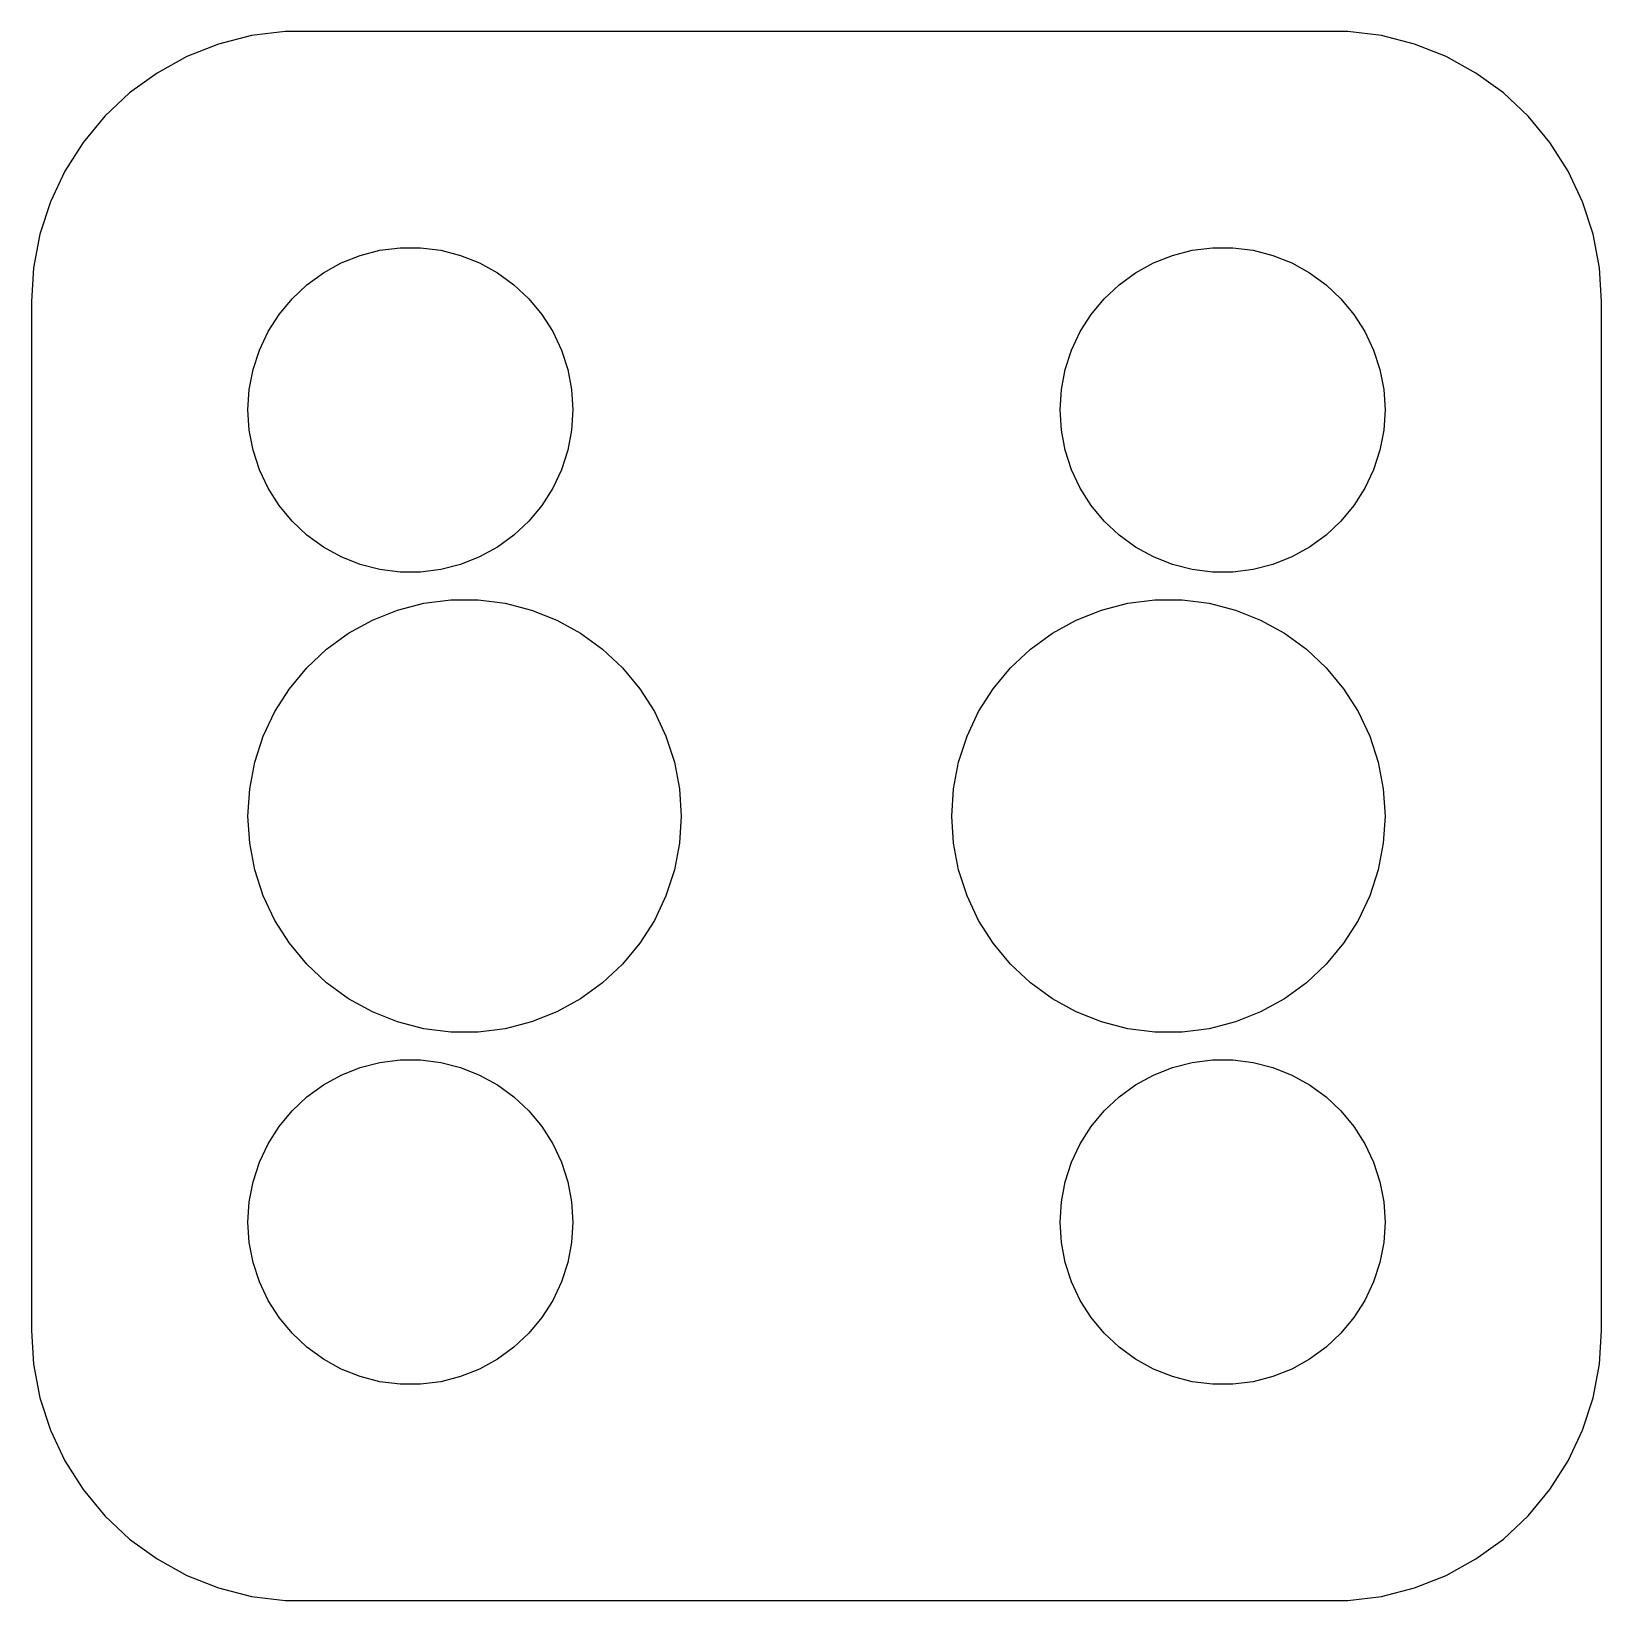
# Model space of a CAD drawing. Header units: metres. Extents: x -14.5 to 14.5, y -14.5 to 14.5.
import ezdxf

# ---------------------------------------------------------------- set-up
doc = ezdxf.new("R2010")
doc.units = ezdxf.units.M

msp = doc.modelspace()

# ---------------------------------------------------------------- linework, layer by layer
for p, q in [((-11.0451, 14.2553), (-11.6289, 14.0241)), ((-10.4369, 14.4114), (-11.0451, 14.2553)), ((-9.81395, 14.4901), (-10.4369, 14.4114)), ((9.81395, 14.4901), (-9.81395, 14.4901)), ((10.4369, 14.4114), (9.81395, 14.4901)), ((11.0451, 14.2553), (10.4369, 14.4114)), ((11.6289, 14.0241), (11.0451, 14.2553)), ((-11.6289, 14.0241), (-12.1791, 13.7216)), ((12.1791, 13.7216), (11.6289, 14.0241)), ((-12.1791, 13.7216), (-12.6871, 13.3526)), ((12.6871, 13.3526), (12.1791, 13.7216)), ((-12.6871, 13.3526), (-13.1448, 12.9227)), ((13.1448, 12.9227), (12.6871, 13.3526)), ((-13.1448, 12.9227), (-13.5451, 12.4389)), ((13.5451, 12.4389), (13.1448, 12.9227)), ((-13.5451, 12.4389), (-13.8815, 11.9088)), ((13.8815, 11.9088), (13.5451, 12.4389)), ((-13.8815, 11.9088), (-14.1489, 11.3406)), ((14.1489, 11.3406), (13.8815, 11.9088)), ((-14.1489, 11.3406), (-14.3429, 10.7434)), ((14.3429, 10.7434), (14.1489, 11.3406)), ((-14.3429, 10.7434), (-14.4606, 10.1267)), ((14.4606, 10.1267), (14.3429, 10.7434)), ((-8.42705, 10.3532), (-8.06213, 10.4469)), ((-8.06213, 10.4469), (-7.68837, 10.4941)), ((-7.68837, 10.4941), (-7.31161, 10.4941)), ((-7.31161, 10.4941), (-6.93785, 10.4469)), ((-6.93785, 10.4469), (-6.57294, 10.3532)), ((6.57294, 10.3532), (6.93785, 10.4469)), ((6.93785, 10.4469), (7.31161, 10.4941)), ((7.31161, 10.4941), (7.68837, 10.4941)), ((7.68837, 10.4941), (8.06213, 10.4469)), ((8.06213, 10.4469), (8.42705, 10.3532)), ((-9.10747, 10.033), (-8.77733, 10.2145)), ((-8.77733, 10.2145), (-8.42705, 10.3532)), ((-6.57294, 10.3532), (-6.22266, 10.2145)), ((-6.22266, 10.2145), (-5.89252, 10.033)), ((5.89252, 10.033), (6.22266, 10.2145)), ((6.22266, 10.2145), (6.57294, 10.3532)), ((8.42705, 10.3532), (8.77733, 10.2145)), ((8.77733, 10.2145), (9.10747, 10.033)), ((-14.4606, 10.1267), (-14.5, 9.5)), ((-9.41226, 9.81154), (-9.10747, 10.033)), ((-5.89252, 10.033), (-5.58772, 9.81154)), ((5.58772, 9.81154), (5.89252, 10.033)), ((9.10747, 10.033), (9.41226, 9.81154)), ((14.5, 9.5), (14.4606, 10.1267)), ((-9.6869, 9.55363), (-9.41226, 9.81154)), ((-5.58772, 9.81154), (-5.31308, 9.55363)), ((5.31308, 9.55363), (5.58772, 9.81154)), ((9.41226, 9.81154), (9.6869, 9.55363)), ((-14.5, 9.5), (-14.5, -9.5)), ((-9.92705, 9.26335), (-9.6869, 9.55363)), ((-5.31308, 9.55363), (-5.07294, 9.26335)), ((5.07294, 9.26335), (5.31308, 9.55363)), ((9.6869, 9.55363), (9.92705, 9.26335)), ((14.5, -9.5), (14.5, 9.5)), ((-10.1289, 8.94525), (-9.92705, 9.26335)), ((-5.07294, 9.26335), (-4.87108, 8.94525)), ((4.87108, 8.94525), (5.07294, 9.26335)), ((9.92705, 9.26335), (10.1289, 8.94525)), ((-10.2893, 8.60437), (-10.1289, 8.94525)), ((-4.87108, 8.94525), (-4.71066, 8.60437)), ((4.71066, 8.60437), (4.87108, 8.94525)), ((10.1289, 8.94525), (10.2893, 8.60437)), ((-10.4057, 8.24606), (-10.2893, 8.60437)), ((-4.71066, 8.60437), (-4.59424, 8.24606)), ((4.59424, 8.24606), (4.71066, 8.60437)), ((10.2893, 8.60437), (10.4057, 8.24606)), ((-10.4763, 7.87599), (-10.4057, 8.24606)), ((-4.59424, 8.24606), (-4.52365, 7.87599)), ((4.52365, 7.87599), (4.59424, 8.24606)), ((10.4057, 8.24606), (10.4763, 7.87599)), ((-10.5, 7.5), (-10.4763, 7.87599)), ((-4.52365, 7.87599), (-4.5, 7.5)), ((4.5, 7.5), (4.52365, 7.87599)), ((10.4763, 7.87599), (10.5, 7.5)), ((-10.4763, 7.12399), (-10.5, 7.5)), ((-4.5, 7.5), (-4.52365, 7.12399)), ((4.52365, 7.12399), (4.5, 7.5)), ((10.5, 7.5), (10.4763, 7.12399)), ((-10.4057, 6.75392), (-10.4763, 7.12399)), ((-4.52365, 7.12399), (-4.59424, 6.75392)), ((4.59424, 6.75392), (4.52365, 7.12399)), ((10.4763, 7.12399), (10.4057, 6.75392)), ((-10.2893, 6.39561), (-10.4057, 6.75392)), ((-4.59424, 6.75392), (-4.71066, 6.39561)), ((4.71066, 6.39561), (4.59424, 6.75392)), ((10.4057, 6.75392), (10.2893, 6.39561)), ((-10.1289, 6.05473), (-10.2893, 6.39561)), ((-4.71066, 6.39561), (-4.87108, 6.05473)), ((4.87108, 6.05473), (4.71066, 6.39561)), ((10.2893, 6.39561), (10.1289, 6.05473)), ((-9.92705, 5.73663), (-10.1289, 6.05473)), ((-4.87108, 6.05473), (-5.07294, 5.73663)), ((5.07294, 5.73663), (4.87108, 6.05473)), ((10.1289, 6.05473), (9.92705, 5.73663)), ((-9.6869, 5.44635), (-9.92705, 5.73663)), ((-5.07294, 5.73663), (-5.31308, 5.44635)), ((5.31308, 5.44635), (5.07294, 5.73663)), ((9.92705, 5.73663), (9.6869, 5.44635)), ((-9.41226, 5.18845), (-9.6869, 5.44635)), ((-5.31308, 5.44635), (-5.58772, 5.18845)), ((5.58772, 5.18845), (5.31308, 5.44635)), ((9.6869, 5.44635), (9.41226, 5.18845)), ((-9.10747, 4.96701), (-9.41226, 5.18845)), ((-8.77733, 4.78551), (-9.10747, 4.96701)), ((-5.89252, 4.96701), (-6.22266, 4.78551)), ((-5.58772, 5.18845), (-5.89252, 4.96701)), ((5.89252, 4.96701), (5.58772, 5.18845)), ((6.22266, 4.78551), (5.89252, 4.96701)), ((9.10747, 4.96701), (8.77733, 4.78551)), ((9.41226, 5.18845), (9.10747, 4.96701)), ((-8.42705, 4.64682), (-8.77733, 4.78551)), ((-8.06213, 4.55313), (-8.42705, 4.64682)), ((-6.57294, 4.64682), (-6.93785, 4.55313)), ((-6.22266, 4.78551), (-6.57294, 4.64682)), ((6.57294, 4.64682), (6.22266, 4.78551)), ((6.93785, 4.55313), (6.57294, 4.64682)), ((8.42705, 4.64682), (8.06213, 4.55313)), ((8.77733, 4.78551), (8.42705, 4.64682)), ((-7.68837, 4.50591), (-8.06213, 4.55313)), ((-7.31161, 4.50591), (-7.68837, 4.50591)), ((-6.93785, 4.55313), (-7.31161, 4.50591)), ((7.31161, 4.50591), (6.93785, 4.55313)), ((7.68837, 4.50591), (7.31161, 4.50591)), ((8.06213, 4.55313), (7.68837, 4.50591)), ((-8.20311, 3.61929), (-7.73605, 3.80421)), ((-7.73605, 3.80421), (-7.24951, 3.92914)), ((-7.24951, 3.92914), (-6.75116, 3.9921)), ((-6.75116, 3.9921), (-6.24883, 3.9921)), ((-6.24883, 3.9921), (-5.75047, 3.92914)), ((-5.75047, 3.92914), (-5.26393, 3.80421)), ((-5.26393, 3.80421), (-4.79688, 3.61929)), ((4.79688, 3.61929), (5.26393, 3.80421)), ((5.26393, 3.80421), (5.75047, 3.92914)), ((5.75047, 3.92914), (6.24883, 3.9921)), ((6.24883, 3.9921), (6.75116, 3.9921)), ((6.75116, 3.9921), (7.24951, 3.92914)), ((7.24951, 3.92914), (7.73605, 3.80421)), ((7.73605, 3.80421), (8.20311, 3.61929)), ((-8.6433, 3.3773), (-8.20311, 3.61929)), ((-4.79688, 3.61929), (-4.35669, 3.3773)), ((4.35669, 3.3773), (4.79688, 3.61929)), ((8.20311, 3.61929), (8.6433, 3.3773)), ((-9.04968, 3.08205), (-8.6433, 3.3773)), ((-4.35669, 3.3773), (-3.9503, 3.08205)), ((3.9503, 3.08205), (4.35669, 3.3773)), ((8.6433, 3.3773), (9.04968, 3.08205)), ((-9.41586, 2.73817), (-9.04968, 3.08205)), ((-3.9503, 3.08205), (-3.58412, 2.73817)), ((3.58412, 2.73817), (3.9503, 3.08205)), ((9.04968, 3.08205), (9.41586, 2.73817)), ((-9.73605, 2.35114), (-9.41586, 2.73817)), ((-3.58412, 2.73817), (-3.26393, 2.35114)), ((3.26393, 2.35114), (3.58412, 2.73817)), ((9.41586, 2.73817), (9.73605, 2.35114)), ((-10.0052, 1.927), (-9.73605, 2.35114)), ((-3.26393, 2.35114), (-2.99477, 1.927)), ((2.99477, 1.927), (3.26393, 2.35114)), ((9.73605, 2.35114), (10.0052, 1.927)), ((-10.2191, 1.47249), (-10.0052, 1.927)), ((-2.99477, 1.927), (-2.78088, 1.47249)), ((2.78088, 1.47249), (2.99477, 1.927)), ((10.0052, 1.927), (10.2191, 1.47249)), ((-10.3743, 0.994751), (-10.2191, 1.47249)), ((-2.78088, 1.47249), (-2.62566, 0.994751)), ((2.62566, 0.994751), (2.78088, 1.47249)), ((10.2191, 1.47249), (10.3743, 0.994751)), ((-10.4684, 0.501328), (-10.3743, 0.994751)), ((-2.62566, 0.994751), (-2.53154, 0.501328)), ((2.53154, 0.501328), (2.62566, 0.994751)), ((10.3743, 0.994751), (10.4684, 0.501328)), ((-10.5, 0), (-10.4684, 0.501328)), ((-2.53154, 0.501328), (-2.5, 0)), ((2.5, 0), (2.53154, 0.501328)), ((10.4684, 0.501328), (10.5, 0)), ((-10.4684, -0.501328), (-10.5, 0)), ((-2.5, 0), (-2.53154, -0.501328)), ((2.53154, -0.501328), (2.5, 0)), ((10.5, 0), (10.4684, -0.501328)), ((-10.3743, -0.994751), (-10.4684, -0.501328)), ((-2.53154, -0.501328), (-2.62566, -0.994751)), ((2.62566, -0.994751), (2.53154, -0.501328)), ((10.4684, -0.501328), (10.3743, -0.994751)), ((-10.2191, -1.47249), (-10.3743, -0.994751)), ((-2.62566, -0.994751), (-2.78088, -1.47249)), ((2.78088, -1.47249), (2.62566, -0.994751)), ((10.3743, -0.994751), (10.2191, -1.47249)), ((-10.0052, -1.927), (-10.2191, -1.47249)), ((-2.78088, -1.47249), (-2.99477, -1.927)), ((2.99477, -1.927), (2.78088, -1.47249)), ((10.2191, -1.47249), (10.0052, -1.927)), ((-9.73605, -2.35114), (-10.0052, -1.927)), ((-2.99477, -1.927), (-3.26393, -2.35114)), ((3.26393, -2.35114), (2.99477, -1.927)), ((10.0052, -1.927), (9.73605, -2.35114)), ((-9.41586, -2.73817), (-9.73605, -2.35114)), ((-3.26393, -2.35114), (-3.58412, -2.73817)), ((3.58412, -2.73817), (3.26393, -2.35114)), ((9.73605, -2.35114), (9.41586, -2.73817)), ((-9.04968, -3.08205), (-9.41586, -2.73817)), ((-3.58412, -2.73817), (-3.9503, -3.08205)), ((3.9503, -3.08205), (3.58412, -2.73817)), ((9.41586, -2.73817), (9.04968, -3.08205)), ((-8.6433, -3.3773), (-9.04968, -3.08205)), ((-3.9503, -3.08205), (-4.35669, -3.3773)), ((4.35669, -3.3773), (3.9503, -3.08205)), ((9.04968, -3.08205), (8.6433, -3.3773)), ((-8.20311, -3.61929), (-8.6433, -3.3773)), ((-4.35669, -3.3773), (-4.79688, -3.61929)), ((4.79688, -3.61929), (4.35669, -3.3773)), ((8.6433, -3.3773), (8.20311, -3.61929)), ((-7.73605, -3.80421), (-8.20311, -3.61929)), ((-4.79688, -3.61929), (-5.26393, -3.80421)), ((5.26393, -3.80421), (4.79688, -3.61929)), ((8.20311, -3.61929), (7.73605, -3.80421)), ((-7.24951, -3.92914), (-7.73605, -3.80421)), ((-6.75116, -3.9921), (-7.24951, -3.92914)), ((-6.24883, -3.9921), (-6.75116, -3.9921)), ((-5.75047, -3.92914), (-6.24883, -3.9921)), ((-5.26393, -3.80421), (-5.75047, -3.92914)), ((5.75047, -3.92914), (5.26393, -3.80421)), ((6.24883, -3.9921), (5.75047, -3.92914)), ((6.75116, -3.9921), (6.24883, -3.9921)), ((7.24951, -3.92914), (6.75116, -3.9921)), ((7.73605, -3.80421), (7.24951, -3.92914)), ((-8.42705, -4.64682), (-8.06213, -4.55313)), ((-8.06213, -4.55313), (-7.68837, -4.50591)), ((-7.68837, -4.50591), (-7.31161, -4.50591)), ((-7.31161, -4.50591), (-6.93785, -4.55313)), ((-6.93785, -4.55313), (-6.57294, -4.64682)), ((6.57294, -4.64682), (6.93785, -4.55313)), ((6.93785, -4.55313), (7.31161, -4.50591)), ((7.31161, -4.50591), (7.68837, -4.50591)), ((7.68837, -4.50591), (8.06213, -4.55313)), ((8.06213, -4.55313), (8.42705, -4.64682)), ((-9.10747, -4.96701), (-8.77733, -4.78551)), ((-8.77733, -4.78551), (-8.42705, -4.64682)), ((-6.57294, -4.64682), (-6.22266, -4.78551)), ((-6.22266, -4.78551), (-5.89252, -4.96701)), ((5.89252, -4.96701), (6.22266, -4.78551)), ((6.22266, -4.78551), (6.57294, -4.64682)), ((8.42705, -4.64682), (8.77733, -4.78551)), ((8.77733, -4.78551), (9.10747, -4.96701)), ((-9.6869, -5.44635), (-9.41226, -5.18845)), ((-9.41226, -5.18845), (-9.10747, -4.96701)), ((-5.89252, -4.96701), (-5.58772, -5.18845)), ((-5.58772, -5.18845), (-5.31308, -5.44635)), ((5.31308, -5.44635), (5.58772, -5.18845)), ((5.58772, -5.18845), (5.89252, -4.96701)), ((9.10747, -4.96701), (9.41226, -5.18845)), ((9.41226, -5.18845), (9.6869, -5.44635)), ((-9.92705, -5.73663), (-9.6869, -5.44635)), ((-5.31308, -5.44635), (-5.07294, -5.73663)), ((5.07294, -5.73663), (5.31308, -5.44635)), ((9.6869, -5.44635), (9.92705, -5.73663)), ((-10.1289, -6.05473), (-9.92705, -5.73663)), ((-5.07294, -5.73663), (-4.87108, -6.05473)), ((4.87108, -6.05473), (5.07294, -5.73663)), ((9.92705, -5.73663), (10.1289, -6.05473)), ((-10.2893, -6.39561), (-10.1289, -6.05473)), ((-4.87108, -6.05473), (-4.71066, -6.39561)), ((4.71066, -6.39561), (4.87108, -6.05473)), ((10.1289, -6.05473), (10.2893, -6.39561)), ((-10.4057, -6.75392), (-10.2893, -6.39561)), ((-4.71066, -6.39561), (-4.59424, -6.75392)), ((4.59424, -6.75392), (4.71066, -6.39561)), ((10.2893, -6.39561), (10.4057, -6.75392)), ((-10.4763, -7.12399), (-10.4057, -6.75392)), ((-4.59424, -6.75392), (-4.52365, -7.12399)), ((4.52365, -7.12399), (4.59424, -6.75392)), ((10.4057, -6.75392), (10.4763, -7.12399)), ((-10.5, -7.5), (-10.4763, -7.12399)), ((-4.52365, -7.12399), (-4.5, -7.5)), ((4.5, -7.5), (4.52365, -7.12399)), ((10.4763, -7.12399), (10.5, -7.5)), ((-10.4763, -7.87599), (-10.5, -7.5)), ((-4.5, -7.5), (-4.52365, -7.87599)), ((4.52365, -7.87599), (4.5, -7.5)), ((10.5, -7.5), (10.4763, -7.87599)), ((-10.4057, -8.24606), (-10.4763, -7.87599)), ((-4.52365, -7.87599), (-4.59424, -8.24606)), ((4.59424, -8.24606), (4.52365, -7.87599)), ((10.4763, -7.87599), (10.4057, -8.24606)), ((-10.2893, -8.60437), (-10.4057, -8.24606)), ((-4.59424, -8.24606), (-4.71066, -8.60437)), ((4.71066, -8.60437), (4.59424, -8.24606)), ((10.4057, -8.24606), (10.2893, -8.60437)), ((-10.1289, -8.94525), (-10.2893, -8.60437)), ((-4.71066, -8.60437), (-4.87108, -8.94525)), ((4.87108, -8.94525), (4.71066, -8.60437)), ((10.2893, -8.60437), (10.1289, -8.94525)), ((-9.92705, -9.26335), (-10.1289, -8.94525)), ((-4.87108, -8.94525), (-5.07294, -9.26335)), ((5.07294, -9.26335), (4.87108, -8.94525)), ((10.1289, -8.94525), (9.92705, -9.26335)), ((-9.6869, -9.55363), (-9.92705, -9.26335)), ((-5.07294, -9.26335), (-5.31308, -9.55363)), ((5.31308, -9.55363), (5.07294, -9.26335)), ((9.92705, -9.26335), (9.6869, -9.55363)), ((-14.5, -9.5), (-14.4606, -10.1267)), ((-9.41226, -9.81154), (-9.6869, -9.55363)), ((-5.31308, -9.55363), (-5.58772, -9.81154)), ((5.58772, -9.81154), (5.31308, -9.55363)), ((9.6869, -9.55363), (9.41226, -9.81154)), ((14.4606, -10.1267), (14.5, -9.5)), ((-9.10747, -10.033), (-9.41226, -9.81154)), ((-5.58772, -9.81154), (-5.89252, -10.033)), ((5.89252, -10.033), (5.58772, -9.81154)), ((9.41226, -9.81154), (9.10747, -10.033)), ((-14.4606, -10.1267), (-14.3429, -10.7434)), ((-8.77733, -10.2145), (-9.10747, -10.033)), ((-5.89252, -10.033), (-6.22266, -10.2145)), ((6.22266, -10.2145), (5.89252, -10.033)), ((9.10747, -10.033), (8.77733, -10.2145)), ((14.3429, -10.7434), (14.4606, -10.1267)), ((-8.42705, -10.3532), (-8.77733, -10.2145)), ((-8.06213, -10.4469), (-8.42705, -10.3532)), ((-6.57294, -10.3532), (-6.93785, -10.4469)), ((-6.22266, -10.2145), (-6.57294, -10.3532)), ((6.57294, -10.3532), (6.22266, -10.2145)), ((6.93785, -10.4469), (6.57294, -10.3532)), ((8.42705, -10.3532), (8.06213, -10.4469)), ((8.77733, -10.2145), (8.42705, -10.3532)), ((-7.68837, -10.4941), (-8.06213, -10.4469)), ((-7.31161, -10.4941), (-7.68837, -10.4941)), ((-6.93785, -10.4469), (-7.31161, -10.4941)), ((7.31161, -10.4941), (6.93785, -10.4469)), ((7.68837, -10.4941), (7.31161, -10.4941)), ((8.06213, -10.4469), (7.68837, -10.4941)), ((-14.3429, -10.7434), (-14.1489, -11.3406)), ((14.1489, -11.3406), (14.3429, -10.7434)), ((-14.1489, -11.3406), (-13.8815, -11.9088)), ((13.8815, -11.9088), (14.1489, -11.3406)), ((-13.8815, -11.9088), (-13.5451, -12.4389)), ((13.5451, -12.4389), (13.8815, -11.9088)), ((-13.5451, -12.4389), (-13.1448, -12.9227)), ((13.1448, -12.9227), (13.5451, -12.4389)), ((-13.1448, -12.9227), (-12.6871, -13.3526)), ((12.6871, -13.3526), (13.1448, -12.9227)), ((-12.6871, -13.3526), (-12.1791, -13.7216)), ((12.1791, -13.7216), (12.6871, -13.3526)), ((-12.1791, -13.7216), (-11.6289, -14.0241)), ((11.6289, -14.0241), (12.1791, -13.7216)), ((-11.6289, -14.0241), (-11.0451, -14.2553)), ((11.0451, -14.2553), (11.6289, -14.0241)), ((-11.0451, -14.2553), (-10.4369, -14.4114)), ((-10.4369, -14.4114), (-9.81395, -14.4901)), ((-9.81395, -14.4901), (9.81395, -14.4901)), ((9.81395, -14.4901), (10.4369, -14.4114)), ((10.4369, -14.4114), (11.0451, -14.2553))]:
    msp.add_line(p, q)

doc.saveas('drawing.dxf')
